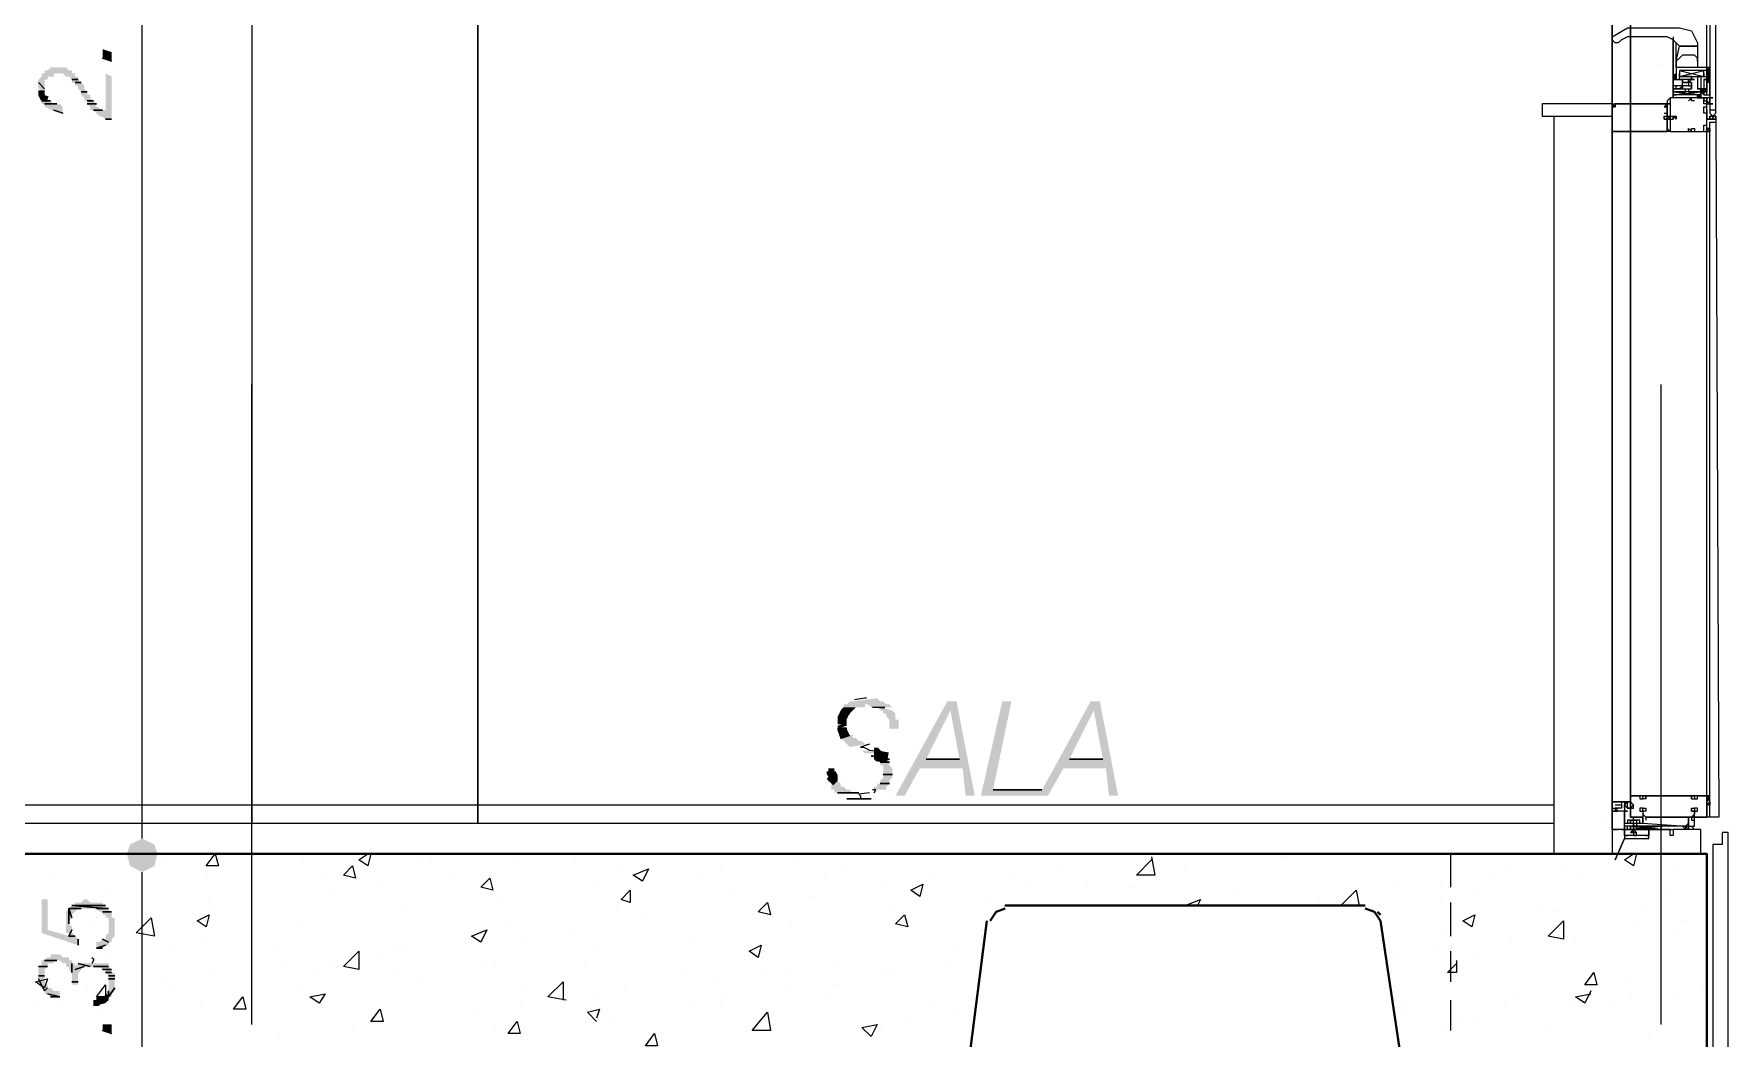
# Model space of a CAD drawing. Header units: millimetres. Extents: x 182 to 575, y -105 to 95.
# Drawn here: x 290.792 to 293.437, y 79.923 to 81.492 of the extents above; entities that cross this region are included whole.
import ezdxf

# ---------------------------------------------------------------- set-up
doc = ezdxf.new("R2010")
doc.units = ezdxf.units.MM
doc.header["$MEASUREMENT"] = 0
doc.layers.add('PDF_Geometry', color=7, linetype='Continuous')
doc.layers.add('PDF_Solid Fills', color=7, linetype='Continuous')

msp = doc.modelspace()

# ---------------------------------------------------------------- hatches: boundary and pattern name
at = {"layer": 'PDF_Solid Fills', "transparency": 33554559}
for points in [[(290.8993, 81.4539), (290.9135, 81.4491), (290.9135, 81.4634), (290.8993, 81.4681)], [(290.9008, 81.3618), (290.904, 81.3586), (290.9135, 81.3586), (290.9135, 81.4253), (290.904, 81.4301), (290.904, 81.3729), (290.8945, 81.3729), (290.8945, 81.3777), (290.8897, 81.3777), (290.8897, 81.3824), (290.885, 81.3872), (290.8802, 81.392), (290.8802, 81.3967), (290.8754, 81.3967), (290.8754, 81.4015), (290.8707, 81.4062), (290.8707, 81.411), (290.8659, 81.4158), (290.8612, 81.4205), (290.8612, 81.4253), (290.8564, 81.4253), (290.8564, 81.4301), (290.8516, 81.4301), (290.8516, 81.4348), (290.8469, 81.4348), (290.8421, 81.4396), (290.8183, 81.4396), (290.8135, 81.4348), (290.8088, 81.4348), (290.8088, 81.4301), (290.804, 81.4301), (290.804, 81.4253), (290.7993, 81.4205), (290.7993, 81.4062), (290.8088, 81.4015), (290.8088, 81.4205), (290.8135, 81.4205), (290.8135, 81.4253), (290.8231, 81.4253), (290.8231, 81.4301), (290.8373, 81.4301), (290.8421, 81.4253), (290.8469, 81.4253), (290.8516, 81.4205), (290.8516, 81.4158), (290.8564, 81.4158), (290.8564, 81.411), (290.8612, 81.411), (290.8612, 81.4062), (290.8659, 81.4015), (290.8659, 81.3967), (290.8707, 81.392), (290.8707, 81.3872), (290.8754, 81.3872), (290.8754, 81.3824), (290.8802, 81.3777), (290.8802, 81.3729), (290.885, 81.3729), (290.8897, 81.3681), (290.8945, 81.3634)], [(290.8183, 81.3745), (290.8183, 81.3729), (290.831, 81.3697), (290.8326, 81.3681), (290.8373, 81.3681), (290.8373, 81.3777), (290.8326, 81.3824), (290.8231, 81.3824), (290.8183, 81.3872), (290.804, 81.3872), (290.804, 81.3824), (290.8088, 81.3824), (290.8088, 81.3777)], [(292.0945, 80.4443), (292.0993, 80.4396), (292.1326, 80.4396), (292.1278, 80.4443), (292.1231, 80.4443), (292.1183, 80.4491), (292.1135, 80.4491), (292.1088, 80.4539), (292.0707, 80.4491), (292.0659, 80.4491), (292.0612, 80.4443), (292.0564, 80.4443), (292.0564, 80.4396), (292.0897, 80.4396), (292.0897, 80.4443)], [(292.0469, 80.411), (292.0469, 80.4062), (292.0612, 80.411), (292.0612, 80.4158)], [(292.1278, 80.4062), (292.1421, 80.4062), (292.1421, 80.4205), (292.1373, 80.4205), (292.1373, 80.4301), (292.1326, 80.4348), (292.1135, 80.4396), (292.1135, 80.4348), (292.1183, 80.4348), (292.1183, 80.4301), (292.1231, 80.4301), (292.1231, 80.4253), (292.1278, 80.4205)], [(292.0707, 80.3967), (292.0516, 80.3967), (292.0516, 80.392), (292.0564, 80.3872), (292.0612, 80.3824), (292.0659, 80.3777), (292.0945, 80.3824), (292.0897, 80.3824), (292.085, 80.3872), (292.0802, 80.3872), (292.0754, 80.392), (292.0707, 80.392)], [(292.085, 80.3729), (292.0897, 80.3681), (292.1183, 80.3681)], [(292.1135, 80.3574), (292.1135, 80.3491), (292.1183, 80.3491), (292.1183, 80.3301), (292.1135, 80.3253), (292.1135, 80.3205), (292.1088, 80.3205), (292.1088, 80.3158), (292.104, 80.3158), (292.104, 80.311), (292.1231, 80.311), (292.1231, 80.3158), (292.1278, 80.3205), (292.1278, 80.3253), (292.1326, 80.3301), (292.1326, 80.3443), (292.1278, 80.3491), (292.1278, 80.3586), (292.104, 80.3634), (292.1088, 80.3586)], [(292.0326, 80.3396), (292.0421, 80.3396), (292.0421, 80.3443), (292.0326, 80.3443)], [(292.0707, 80.3062), (292.0659, 80.311), (292.0612, 80.311), (292.0564, 80.3158), (292.0516, 80.3158), (292.0516, 80.3205), (292.0469, 80.3253), (292.0373, 80.3205), (292.0373, 80.311), (292.0421, 80.311), (292.0421, 80.3062)], [(290.9421, 80.192), (290.9612, 80.1824), (290.9802, 80.192), (290.985, 80.211), (290.9802, 80.2253), (290.9612, 80.2348), (290.9421, 80.2253), (290.9373, 80.211)], [(290.8897, 80.0634), (290.8993, 80.0634), (290.9024, 80.0666), (290.9088, 80.0681), (290.9088, 80.0729), (290.9135, 80.0729), (290.9135, 80.0777), (290.9183, 80.0824), (290.9183, 80.111), (290.9135, 80.111), (290.9135, 80.1205), (290.9088, 80.1205), (290.9088, 80.1253), (290.904, 80.1253), (290.904, 80.1301), (290.8993, 80.1301), (290.8993, 80.1348), (290.8802, 80.1348), (290.8754, 80.1396), (290.8707, 80.1396), (290.8659, 80.1348), (290.8564, 80.1348), (290.8564, 80.1301), (290.8516, 80.1301), (290.8469, 80.1253), (290.8421, 80.1205), (290.8421, 80.0872), (290.8469, 80.0872), (290.8469, 80.0824), (290.8135, 80.092), (290.8135, 80.1396), (290.804, 80.1396), (290.804, 80.0872), (290.8612, 80.0681), (290.8612, 80.0777), (290.8564, 80.0824), (290.8516, 80.0872), (290.8516, 80.0967), (290.8469, 80.1015), (290.8469, 80.1062), (290.8516, 80.111), (290.8516, 80.1158), (290.8564, 80.1205), (290.8612, 80.1253), (290.8897, 80.1253), (290.8945, 80.1205), (290.8993, 80.1205), (290.8993, 80.1158), (290.904, 80.1158), (290.904, 80.111), (290.9088, 80.111), (290.9088, 80.0872), (290.904, 80.0824), (290.904, 80.0777), (290.8993, 80.0777), (290.8945, 80.0729), (290.8897, 80.0729)], [(290.8326, 79.9872), (290.8326, 79.9967), (290.8231, 79.9967), (290.8183, 80.0015), (290.8135, 80.0015), (290.8135, 80.0062), (290.8088, 80.0062), (290.8088, 80.0301), (290.8135, 80.0348), (290.8135, 80.0396), (290.8231, 80.0396), (290.8231, 80.0443), (290.8326, 80.0443), (290.8373, 80.0396), (290.8421, 80.0396), (290.8421, 80.0348), (290.8469, 80.0348), (290.8469, 80.0301), (290.8516, 80.0253), (290.8516, 80.0062), (290.8612, 80.0062), (290.8612, 80.0237), (290.8659, 80.0301), (290.8707, 80.0348), (290.8945, 80.0348), (290.8993, 80.0301), (290.904, 80.0301), (290.904, 80.0253), (290.9088, 80.0205), (290.9088, 79.9967), (290.904, 79.992), (290.8993, 79.9872), (290.9135, 79.9872), (290.9135, 79.992), (290.9183, 79.9967), (290.9183, 80.0253), (290.9135, 80.0253), (290.9135, 80.0301), (290.9088, 80.0348), (290.9088, 80.0396), (290.8612, 80.0396), (290.8564, 80.0348), (290.8564, 80.0396), (290.8516, 80.0396), (290.8516, 80.0443), (290.8469, 80.0443), (290.8469, 80.0491), (290.8373, 80.0491), (290.8326, 80.0539), (290.8183, 80.0539), (290.8183, 80.0491), (290.8135, 80.0491), (290.8088, 80.0443), (290.804, 80.0443), (290.804, 80.0348), (290.7993, 80.0348), (290.7993, 80.0062), (290.804, 80.0015), (290.804, 80.0015), (290.8088, 79.9967), (290.8088, 79.992), (290.8147, 79.9908), (290.8183, 79.9872)], [(290.885, 79.9729), (290.8945, 79.9729), (290.8945, 79.9753), (290.904, 79.9777), (290.9088, 79.9824), (290.885, 79.9824)], [(290.8993, 79.9348), (290.9135, 79.9301), (290.9135, 79.9443), (290.8993, 79.9443)]]:
    msp.add_hatch(color=256, dxfattribs=at).paths.add_polyline_path(points)
h = msp.add_hatch(color=256, dxfattribs=at)
h.paths.add_polyline_path([(292.2231, 80.4348), (292.2373, 80.3586), (292.185, 80.3586)])
h.paths.add_polyline_path([(292.2612, 80.3015), (292.2326, 80.4491), (292.2183, 80.4491), (292.1373, 80.3015), (292.1516, 80.3015), (292.1754, 80.3443), (292.2421, 80.3443), (292.2469, 80.3015)], flags=0)
h = msp.add_hatch(color=256, dxfattribs=at)
h.paths.add_polyline_path([(292.4469, 80.4348), (292.4612, 80.3586), (292.4088, 80.3586)])
h.paths.add_polyline_path([(292.485, 80.3015), (292.4564, 80.4491), (292.4421, 80.4491), (292.3659, 80.3102), (292.3659, 80.311), (292.2897, 80.311), (292.3183, 80.4491), (292.304, 80.4491), (292.2707, 80.3015), (292.3754, 80.3015), (292.3993, 80.3443), (292.4659, 80.3443), (292.4707, 80.3015)], flags=0)
h = msp.add_hatch(color=256, dxfattribs=at)
h.paths.add_polyline_path([(290.8421, 80.1062), (290.8421, 80.1015), (290.8421, 80.1062)], flags=0)
h.paths.add_polyline_path([(290.8421, 80.1015), (290.8421, 80.1062), (290.8421, 80.1015)], flags=0)
h.paths.add_polyline_path([(290.8421, 80.1158), (290.8421, 80.092), (290.8421, 80.1158)], flags=0)
h.paths.add_polyline_path([(290.8421, 80.092), (290.8421, 80.1158), (290.8421, 80.092)], flags=0)
h.paths.add_polyline_path([(290.8469, 80.1253), (290.8469, 80.0872), (290.8469, 80.1253)], flags=0)

# ---------------------------------------------------------------- linework, layer by layer
at = {"layer": 'PDF_Geometry', "lineweight": 13}
for points in [[(291.1326, 83.111), (291.1326, 80.2586)], [(293.2564, 80.2824), (293.2564, 83.0348), (293.2564, 80.292)], [(293.285, 83.0348), (293.285, 80.292), (293.285, 83.0348)], [(290.9612, 80.2348), (290.9612, 80.2586), (290.9612, 82.7586), (290.9612, 82.7824)], [(293.4183, 81.3681), (293.4183, 82.5586), (293.4088, 82.5586), (293.4088, 81.3729)], [(293.404, 81.4348), (293.4088, 81.4396), (293.404, 81.4348), (293.404, 81.4396), (293.404, 81.4253), (293.4088, 81.4301), (293.404, 81.4253), (293.4088, 81.4348), (293.404, 81.4301), (293.4088, 81.4348), (293.404, 81.4301), (293.4088, 81.4396), (293.404, 81.4396), (293.404, 82.492), (293.4088, 82.492), (293.4088, 82.5158), (293.404, 82.5062), (293.4088, 82.511), (293.404, 82.5062)], [(290.4516, 82.3872), (290.4516, 80.2872), (293.1659, 80.2872)], [(293.3897, 81.4491), (293.3897, 81.4539), (293.385, 81.4586), (293.3659, 81.4586), (293.3612, 81.4539), (293.3564, 81.4491), (293.3612, 81.4729), (293.3564, 81.4777), (293.3516, 81.4824), (293.3421, 81.4872), (293.2802, 81.4872), (293.2707, 81.4824), (293.2659, 81.4777), (293.2612, 81.4777), (293.2564, 81.4824), (293.2564, 81.4872), (293.2802, 81.5015), (293.3612, 81.5015), (293.3802, 81.4967), (293.3897, 81.4777), (293.3897, 81.4729), (293.3897, 81.4491), (293.3897, 81.4396), (293.3564, 81.4396)], [(293.2564, 81.4824), (293.2564, 81.4824)], [(293.3516, 81.4872), (293.3516, 81.4301), (293.3516, 81.4824)], [(293.3564, 81.4491), (293.3564, 81.4396), (293.3564, 81.4777)], [(290.9135, 81.4491), (290.8993, 81.4539), (290.9135, 81.4491)], [(293.3897, 81.4729), (293.3612, 81.4729), (293.3897, 81.4729)], [(293.3659, 81.4729), (293.3659, 81.4729)], [(293.3659, 81.4729), (293.385, 81.4729)], [(293.3707, 81.4729), (293.3707, 81.4729)], [(293.3707, 81.4729), (293.3707, 81.4729)], [(293.3802, 81.4729), (293.3707, 81.4729)], [(293.3754, 81.4729), (293.3754, 81.4729)], [(293.3802, 81.4729), (293.3802, 81.4729)], [(293.385, 81.4729), (293.385, 81.4729)], [(290.8516, 81.4205), (290.8612, 81.4205), (290.8516, 81.4205)], [(291.1326, 81.4443), (291.1326, 81.4443)], [(293.3326, 81.4443), (293.3326, 81.4443)], [(293.3564, 81.4301), (293.3564, 81.4253), (293.3516, 81.4301), (293.3516, 81.4253), (293.3516, 81.4205), (293.3516, 81.4253), (293.3516, 81.4205), (293.3564, 81.4205), (293.3564, 81.4253), (293.3516, 81.4253), (293.3564, 81.4253), (293.3516, 81.4205), (293.3516, 81.4253), (293.3564, 81.4205), (293.3564, 81.4253), (293.3564, 81.4301), (293.3564, 81.4253), (293.3564, 81.4205)], [(293.3516, 81.4205), (293.3516, 81.4062), (293.3516, 81.4205), (293.3516, 81.4253)], [(293.3516, 81.4253), (293.3564, 81.4253), (293.3516, 81.4253)], [(293.3802, 81.4253), (293.3802, 81.4205), (293.3754, 81.4158), (293.3754, 81.411), (293.3516, 81.411)], [(293.3564, 81.4253), (293.3564, 81.4253)], [(293.3564, 81.4253), (293.3564, 81.4253)], [(293.3564, 81.4205), (293.3564, 81.4205)], [(293.3564, 81.4205), (293.3564, 81.4205)], [(293.3564, 81.4205), (293.3564, 81.4205)], [(293.3564, 81.4205), (293.3564, 81.4205)], [(293.3564, 81.4205), (293.3564, 81.4205)], [(293.3612, 81.4348), (293.3612, 81.4253), (293.3993, 81.4253), (293.3993, 81.4348), (293.3612, 81.4348), (293.3993, 81.4253)], [(293.3612, 81.4253), (293.3993, 81.4348)], [(293.3754, 81.411), (293.3659, 81.411), (293.3659, 81.4158), (293.3659, 81.4205), (293.3612, 81.4205), (293.3612, 81.4253), (293.3659, 81.4253), (293.3754, 81.4253)], [(293.3659, 81.4253), (293.3659, 81.4253)], [(293.3659, 81.4253), (293.3659, 81.4253)], [(293.3659, 81.4253), (293.3659, 81.4253)], [(293.3659, 81.4253), (293.3754, 81.4253), (293.3659, 81.4253)], [(293.3659, 81.4205), (293.3659, 81.4205)], [(293.3659, 81.4205), (293.3659, 81.4205)], [(293.3659, 81.4205), (293.3659, 81.4205)], [(293.3754, 81.4205), (293.3659, 81.4205), (293.3659, 81.4158), (293.3707, 81.4158), (293.3754, 81.4158), (293.3754, 81.4205), (293.3802, 81.4205), (293.3659, 81.4205)], [(293.3754, 81.4253), (293.3754, 81.4253)], [(293.3754, 81.4253), (293.3754, 81.4253)], [(293.3754, 81.4253), (293.3754, 81.4253)], [(293.3754, 81.4253), (293.3802, 81.4253), (293.3754, 81.4253)], [(293.3754, 81.4205), (293.3754, 81.4205)], [(293.3802, 81.4253), (293.3802, 81.4253)], [(293.3802, 81.4205), (293.3802, 81.4205)], [(293.3802, 81.4205), (293.3802, 81.4205)], [(293.3897, 81.4253), (293.3897, 81.4062)], [(293.3945, 81.4253), (293.3945, 81.4062)], [(293.404, 81.3967), (293.4088, 81.3967), (293.4088, 81.4396)], [(293.4088, 81.4301), (293.404, 81.4205), (293.4088, 81.4253), (293.404, 81.4205)], [(293.4088, 81.4253), (293.404, 81.4158), (293.4088, 81.4205), (293.4088, 81.4158), (293.4088, 81.4205), (293.4088, 81.4158), (293.404, 81.4158)], [(290.8659, 81.4158), (290.8564, 81.4158), (290.8659, 81.4158)], [(290.8754, 81.4015), (290.8659, 81.4015), (290.8754, 81.4015)], [(290.8659, 81.4015), (290.8754, 81.4015), (290.8659, 81.4015)], [(293.3612, 81.4062), (293.3659, 81.4062), (293.3612, 81.4062), (293.3659, 81.4062), (293.3659, 81.411), (293.3659, 81.4062), (293.3659, 81.411), (293.3612, 81.4062), (293.3564, 81.4062), (293.3516, 81.4062), (293.3516, 81.411), (293.3516, 81.4062), (293.3802, 81.4062)], [(293.3564, 81.4062), (293.3516, 81.4062), (293.3564, 81.4062), (293.3564, 81.411)], [(293.3516, 81.4015), (293.3516, 81.3967), (293.3945, 81.4015), (293.3993, 81.4015), (293.3945, 81.4015), (293.3993, 81.4015), (293.3993, 81.3967), (293.3993, 81.4015), (293.3993, 81.3967), (293.3993, 81.4015), (293.3993, 81.3967), (293.3945, 81.4015), (293.3993, 81.4062), (293.3993, 81.4015), (293.3993, 81.4062), (293.3993, 81.4015), (293.3993, 81.3967)], [(293.3516, 81.4062), (293.3516, 81.4062)], [(293.3945, 81.392), (293.3945, 81.3967), (293.3945, 81.392), (293.3897, 81.392), (293.3945, 81.3967), (293.3945, 81.4015), (293.3516, 81.4015), (293.3945, 81.3967), (293.3516, 81.3967)], [(293.3564, 81.411), (293.3564, 81.411)], [(293.3754, 81.4158), (293.3659, 81.4158)], [(293.3659, 81.411), (293.3659, 81.411)], [(293.3802, 81.4158), (293.3802, 81.411), (293.3802, 81.4158), (293.3802, 81.4062), (293.3802, 81.4158), (293.3754, 81.4158), (293.3754, 81.411), (293.3802, 81.411)], [(293.3897, 81.3967), (293.3897, 81.392), (293.3897, 81.3967), (293.3897, 81.392)], [(293.3945, 81.4062), (293.3945, 81.4062)], [(293.3945, 81.3967), (293.3945, 81.392), (293.3945, 81.3967)], [(293.3993, 81.4062), (293.3993, 81.4062)], [(293.404, 81.4015), (293.3993, 81.4015), (293.404, 81.4015), (293.3993, 81.4015), (293.404, 81.4015), (293.404, 81.4062), (293.3993, 81.4062), (293.404, 81.4015), (293.3993, 81.4015), (293.404, 81.4015), (293.3993, 81.4015), (293.404, 81.4015), (293.3993, 81.4015)], [(293.3993, 81.4015), (293.3993, 81.4015)], [(293.3993, 81.4015), (293.3993, 81.4015)], [(293.3993, 81.4015), (293.3993, 81.4015)], [(293.3993, 81.4015), (293.3993, 81.4015)], [(293.3993, 81.4015), (293.404, 81.4015), (293.3993, 81.4015)], [(290.8183, 81.3872), (290.804, 81.3872), (290.8183, 81.3872)], [(290.8135, 81.3872), (290.804, 81.3872), (290.8135, 81.3872)], [(290.8088, 81.3824), (290.8278, 81.3824), (290.8088, 81.3824)], [(290.885, 81.3872), (290.8754, 81.3872), (290.885, 81.3872)], [(290.8897, 81.3824), (290.8754, 81.3824), (290.8897, 81.3824)], [(290.8754, 81.3824), (290.8897, 81.3824), (290.8754, 81.3824)], [(290.885, 81.3729), (290.8993, 81.3729), (290.885, 81.3729)], [(293.3469, 81.3824), (293.3421, 81.3824), (293.3373, 81.3777), (293.3421, 81.3777), (293.3373, 81.3777), (293.3421, 81.3824), (293.2612, 81.3824), (293.2612, 81.3777), (293.2564, 81.3777), (293.2612, 81.3777), (293.2564, 81.3824), (293.2612, 81.3777), (293.2564, 81.3777), (293.2564, 81.3396), (293.3421, 81.3396), (293.3421, 81.3777), (293.3421, 81.3824)], [(293.2564, 81.3824), (293.2564, 81.3824)], [(293.2564, 81.3777), (293.2564, 81.3777)], [(293.3373, 81.3681), (293.3421, 81.3681), (293.3421, 81.3586), (293.3469, 81.3586), (293.3516, 81.3586), (293.3516, 81.3634), (293.3516, 81.3586), (293.3516, 81.3634), (293.3516, 81.3586), (293.3516, 81.3634), (293.3564, 81.3586), (293.3564, 81.3634), (293.3564, 81.3586), (293.3564, 81.3634)], [(293.3754, 81.392), (293.3469, 81.392), (293.3469, 81.3872), (293.3469, 81.3443), (293.3469, 81.3396), (293.3754, 81.3396), (293.3754, 81.3443), (293.3802, 81.3396), (293.3802, 81.3443), (293.385, 81.3443), (293.385, 81.3396), (293.3993, 81.3396), (293.3993, 81.3491), (293.404, 81.3491), (293.404, 81.3681), (293.3993, 81.3681), (293.3993, 81.3777), (293.404, 81.3777), (293.404, 81.3824), (293.3993, 81.3824), (293.3993, 81.392), (293.385, 81.392)], [(293.385, 81.3872), (293.3802, 81.3872), (293.3802, 81.392), (293.3754, 81.3872)], [(293.3897, 81.392), (293.3945, 81.392), (293.3897, 81.392)], [(293.3897, 81.392), (293.3897, 81.392)], [(293.3945, 81.392), (293.3945, 81.392)], [(293.4088, 81.3872), (293.4088, 81.392), (293.404, 81.392), (293.404, 81.3872), (293.4088, 81.3824)], [(293.4088, 81.392), (293.404, 81.392), (293.404, 81.3872)], [(293.404, 81.3872), (293.404, 81.3872)], [(293.404, 81.3872), (293.404, 81.3872)], [(293.4088, 81.392), (293.4088, 81.3872), (293.4088, 81.392)], [(293.4088, 81.392), (293.4088, 81.392)], [(293.4135, 81.392), (293.4088, 81.392), (293.4135, 81.392)], [(293.4088, 81.3872), (293.4088, 81.3824), (293.4088, 81.3872)], [(293.4135, 81.3824), (293.4088, 81.3824), (293.4135, 81.3824)], [(293.4183, 81.3777), (293.4183, 81.3777)], [(293.3373, 81.3634), (293.3373, 81.3586), (293.3373, 81.3634), (293.3421, 81.3634), (293.3469, 81.3634), (293.3516, 81.3634), (293.3564, 81.3634), (293.3564, 81.3586)], [(293.3373, 81.3586), (293.3421, 81.3586), (293.3373, 81.3586)], [(293.3421, 81.3634), (293.3421, 81.3634)], [(293.3421, 81.3634), (293.3469, 81.3586), (293.3469, 81.3634), (293.3469, 81.3586), (293.3469, 81.3634), (293.3469, 81.3586)], [(293.3421, 81.3634), (293.3421, 81.3634)], [(293.3421, 81.3586), (293.3421, 81.3586)], [(293.3516, 81.3634), (293.3516, 81.3634)], [(293.3516, 81.3586), (293.3516, 81.3586)], [(293.3564, 81.3634), (293.3564, 81.3634)], [(293.3564, 81.3634), (293.3564, 81.3634)], [(293.3564, 81.3634), (293.3564, 81.3634)], [(293.3564, 81.3634), (293.3564, 81.3634)], [(293.3564, 81.3634), (293.3564, 81.3634)], [(293.3564, 81.3586), (293.3564, 81.3634), (293.3564, 81.3586)], [(293.3564, 81.3634), (293.3564, 81.3634)], [(293.3564, 81.3586), (293.3564, 81.3586)], [(293.3564, 81.3586), (293.3564, 81.3586)], [(293.3564, 81.3586), (293.3564, 81.3586)], [(293.3564, 81.3586), (293.3564, 81.3586)], [(293.404, 80.2872), (293.4088, 80.292), (293.4088, 80.2872), (293.4088, 80.2967), (293.404, 80.292), (293.4088, 80.2967), (293.404, 80.292), (293.4088, 80.2967), (293.404, 80.292), (293.404, 81.3491)], [(293.404, 81.3443), (293.404, 81.3443)], [(293.4183, 81.3586), (293.4088, 81.3586), (293.4183, 81.3586), (293.4088, 81.3586), (293.4183, 81.3586), (293.4183, 81.3539)], [(293.4088, 81.3586), (293.4088, 81.3586)], [(293.4088, 81.3443), (293.4088, 81.3396), (293.4088, 81.3443)], [(291.1326, 79.9443), (291.1326, 80.9443)], [(293.3326, 79.9443), (293.3326, 80.9443)], [(293.2945, 80.2539), (293.285, 80.2539), (293.2802, 80.2539), (293.2754, 80.2539), (293.2754, 80.2777), (293.2564, 80.2777), (293.2659, 80.2777), (293.2612, 80.2824), (293.2612, 80.2777), (293.2564, 80.2777), (293.2564, 80.2491), (293.2659, 80.2491), (293.2564, 80.2491), (293.2564, 80.292), (293.285, 80.292), (293.2564, 80.292), (293.2564, 80.2824), (293.2612, 80.2824), (293.2659, 80.2824)], [(293.2707, 80.292), (293.2707, 80.2824), (293.2612, 80.2824)], [(293.2612, 80.2872), (293.2659, 80.2872), (293.2707, 80.2872)], [(293.2754, 80.292), (293.2754, 80.2872), (293.2754, 80.2824), (293.2754, 80.2777), (293.2802, 80.2777), (293.2754, 80.2777), (293.2754, 80.2586), (293.2897, 80.2586), (293.2993, 80.2586), (293.304, 80.2586), (293.304, 80.2682), (293.304, 80.2586), (293.3707, 80.2539), (293.3754, 80.2586), (293.3754, 80.2682), (293.3754, 80.2539), (293.304, 80.2539), (293.2993, 80.2539)], [(293.3088, 80.2824), (293.3088, 80.2777), (293.304, 80.2777), (293.304, 80.2824), (293.2993, 80.2824), (293.2993, 80.2777), (293.304, 80.2777), (293.304, 80.2729), (293.304, 80.2682), (293.285, 80.2682), (293.285, 80.3015), (293.2993, 80.3015), (293.2993, 80.2967), (293.304, 80.2967), (293.304, 80.3015), (293.3088, 80.3015), (293.3088, 80.2967), (293.304, 80.2967)], [(293.3754, 80.2586), (293.3754, 80.2634), (293.3754, 80.2682), (293.404, 80.2682), (293.404, 80.3015), (293.285, 80.3015), (293.285, 80.2682), (293.304, 80.2682), (293.304, 80.2634), (293.304, 80.2586)], [(293.285, 80.3015), (293.285, 80.3015)], [(293.285, 80.3015), (293.285, 80.3015)], [(293.2993, 80.3015), (293.2993, 80.3015)], [(293.2993, 80.2967), (293.2993, 80.2967)], [(293.304, 80.3015), (293.304, 80.3015)], [(293.304, 80.2967), (293.304, 80.2967)], [(293.304, 80.2967), (293.304, 80.2967)], [(293.3088, 80.3015), (293.3088, 80.3015)], [(293.3088, 80.2967), (293.3088, 80.3015), (293.3802, 80.3015), (293.3802, 80.2967), (293.385, 80.2967)], [(293.3088, 80.3015), (293.3088, 80.3015)], [(293.3088, 80.3015), (293.3088, 80.3015)], [(293.3088, 80.3015), (293.3088, 80.3015)], [(293.3088, 80.2967), (293.3088, 80.2967)], [(293.3088, 80.2967), (293.3088, 80.2967)], [(293.3802, 80.2967), (293.3802, 80.3015), (293.385, 80.3015), (293.385, 80.2967), (293.3897, 80.2967), (293.3897, 80.3015), (293.404, 80.3015), (293.404, 80.2682), (293.385, 80.2682), (293.385, 80.2729), (293.385, 80.2777), (293.3897, 80.2777), (293.3897, 80.2824), (293.385, 80.2824), (293.385, 80.2777), (293.3802, 80.2777), (293.3802, 80.2824), (293.385, 80.2824)], [(293.3802, 80.3015), (293.3802, 80.3015)], [(293.3802, 80.3015), (293.3802, 80.3015)], [(293.3802, 80.2967), (293.3802, 80.2967)], [(293.3802, 80.2967), (293.3802, 80.2967)], [(293.385, 80.3015), (293.385, 80.3015)], [(293.385, 80.2967), (293.385, 80.2967)], [(293.385, 80.2967), (293.385, 80.2967)], [(293.3897, 80.3015), (293.3897, 80.3015)], [(293.3897, 80.2967), (293.3897, 80.2967)], [(293.404, 80.3015), (293.4088, 80.3015), (293.404, 80.3015), (293.404, 80.2872), (293.4088, 80.2872), (293.4088, 80.292), (293.4088, 80.2872), (293.4088, 80.3015)], [(293.404, 80.3015), (293.404, 80.3015)], [(293.404, 80.3015), (293.404, 80.3015)], [(293.404, 80.292), (293.4088, 80.3015), (293.404, 80.2967)], [(293.404, 80.3015), (293.4088, 80.3015), (293.404, 80.3015)], [(293.404, 80.2967), (293.4088, 80.3015), (293.404, 80.2967)], [(290.4516, 80.2586), (293.1659, 80.2586)], [(293.2469, 80.2586), (293.2469, 80.2586)], [(293.2659, 80.2824), (293.2659, 80.2824)], [(293.2993, 80.2586), (293.2993, 80.2634), (293.2945, 80.2634), (293.2897, 80.2634), (293.285, 80.2634), (293.2802, 80.2634), (293.2802, 80.2586)], [(293.2897, 80.2586), (293.2897, 80.2539), (293.285, 80.2539), (293.2897, 80.2539), (293.2897, 80.2491), (293.285, 80.2443), (293.2897, 80.2443), (293.2897, 80.2682)], [(293.285, 80.2682), (293.285, 80.2682)], [(293.285, 80.2682), (293.285, 80.2682)], [(293.285, 80.2586), (293.285, 80.2634), (293.285, 80.2586), (293.2993, 80.2586), (293.2993, 80.2634), (293.2945, 80.2634), (293.285, 80.2634), (293.2945, 80.2634), (293.2945, 80.2586), (293.2945, 80.2539), (293.2945, 80.2491), (293.285, 80.2491), (293.2945, 80.2491), (293.2897, 80.2491), (293.285, 80.2491), (293.2897, 80.2491)], [(293.285, 80.2634), (293.285, 80.2634)], [(293.285, 80.2586), (293.285, 80.2586)], [(293.285, 80.2586), (293.285, 80.2586)], [(293.2897, 80.2586), (293.2897, 80.2586)], [(293.2945, 80.2586), (293.2945, 80.2586)], [(293.2945, 80.2586), (293.2945, 80.2586)], [(293.2993, 80.2824), (293.2993, 80.2824)], [(293.304, 80.2824), (293.3088, 80.2824), (293.3088, 80.2777), (293.304, 80.2777), (293.304, 80.2729), (293.3088, 80.2682), (293.3088, 80.2634)], [(293.304, 80.2824), (293.304, 80.2824)], [(293.304, 80.2824), (293.304, 80.2824)], [(293.304, 80.2777), (293.304, 80.2777)], [(293.304, 80.2777), (293.304, 80.2777)], [(293.304, 80.2777), (293.304, 80.2777)], [(293.304, 80.2682), (293.304, 80.2682)], [(293.304, 80.2682), (293.304, 80.2682)], [(293.304, 80.2634), (293.304, 80.2634)], [(293.304, 80.2586), (293.304, 80.2586)], [(293.3802, 80.2824), (293.3802, 80.2777), (293.385, 80.2777), (293.385, 80.2729), (293.3802, 80.2682), (293.3088, 80.2682), (293.3754, 80.2682), (293.3754, 80.2634)], [(293.3088, 80.2824), (293.3088, 80.2824)], [(293.3088, 80.2824), (293.3088, 80.2824)], [(293.3088, 80.2777), (293.3088, 80.2777)], [(293.3088, 80.2682), (293.3088, 80.2682)], [(293.3088, 80.2634), (293.3088, 80.2634)], [(293.3088, 80.2586), (293.3088, 80.2586)], [(293.3088, 80.2586), (293.3088, 80.2586)], [(293.3802, 80.2682), (293.3802, 80.2634), (293.385, 80.2634), (293.385, 80.2682), (293.3754, 80.2682), (293.3754, 80.2539), (293.385, 80.2539), (293.385, 80.2634), (293.385, 80.2682)], [(293.3754, 80.2682), (293.3754, 80.2682)], [(293.3754, 80.2682), (293.3754, 80.2682)], [(293.3754, 80.2634), (293.3754, 80.2634)], [(293.3754, 80.2634), (293.3754, 80.2634)], [(293.3754, 80.2634), (293.3754, 80.2634)], [(293.3754, 80.2586), (293.3754, 80.2586)], [(293.3754, 80.2586), (293.3754, 80.2586)], [(293.3802, 80.2824), (293.3802, 80.2824)], [(293.3802, 80.2824), (293.3802, 80.2824)], [(293.3802, 80.2777), (293.3802, 80.2777)], [(293.3802, 80.2682), (293.3802, 80.2682)], [(293.385, 80.2824), (293.385, 80.2824)], [(293.385, 80.2824), (293.385, 80.2824)], [(293.385, 80.2777), (293.385, 80.2777)], [(293.385, 80.2777), (293.385, 80.2777)], [(293.385, 80.2777), (293.385, 80.2777)], [(293.385, 80.2682), (293.385, 80.2682)], [(293.3897, 80.2824), (293.3897, 80.2824)], [(293.3945, 80.2682), (293.3945, 80.2682)], [(293.3945, 80.2682), (293.3945, 80.2682)], [(293.4183, 80.2682), (293.404, 80.2682)], [(293.404, 80.2682), (293.404, 80.2682)], [(293.404, 80.2682), (293.404, 80.2682)], [(293.404, 80.2682), (293.404, 80.2682)], [(293.3135, 80.2491), (293.2754, 80.2491), (293.2707, 80.2491), (293.3516, 80.2491), (293.3516, 80.2396), (293.3469, 80.2396), (293.3469, 80.2491), (293.3135, 80.2491), (293.2564, 80.2491), (293.2564, 80.211)], [(293.3993, 80.211), (293.2564, 80.211), (293.3945, 80.211), (293.3945, 80.2491), (293.3516, 80.2491)], [(293.2612, 80.2015), (293.2754, 80.2348), (293.2612, 80.2015)], [(293.2707, 80.2491), (293.2707, 80.2491)], [(293.2802, 80.2491), (293.2802, 80.2539)], [(293.3326, 80.2491), (293.285, 80.2539), (293.3326, 80.2539), (293.285, 80.2539), (293.3326, 80.2491), (293.285, 80.2491), (293.285, 80.2539), (293.285, 80.2491), (293.3326, 80.2539), (293.3326, 80.2491), (293.3326, 80.2539), (293.285, 80.2491)], [(293.2945, 80.2443), (293.2897, 80.2443), (293.2945, 80.2443), (293.285, 80.2443), (293.2945, 80.2443), (293.2897, 80.2491), (293.2945, 80.2491)], [(293.2897, 80.2443), (293.2897, 80.2443)], [(293.2897, 80.2443), (293.2897, 80.2443)], [(293.2897, 80.2443), (293.2897, 80.2443)], [(293.2945, 80.2443), (293.2945, 80.2443)], [(293.3659, 80.2539), (293.3707, 80.2491), (293.3659, 80.2539)], [(293.3659, 80.2539), (293.3707, 80.2491), (293.3659, 80.2539)], [(293.3754, 80.2539), (293.3754, 80.2539)], [(293.3754, 80.2539), (293.3754, 80.2539)], [(293.3754, 80.2539), (293.3754, 80.2539)], [(293.3754, 80.2539), (293.3754, 80.2539)], [(293.3802, 80.2539), (293.385, 80.2491)], [(293.0421, 80.211), (293.004, 80.211), (293.004, 80.1586)], [(293.1183, 80.211), (293.0659, 80.211)], [(293.1945, 80.211), (293.1421, 80.211)], [(293.2659, 80.211), (293.2183, 80.211)], [(293.3421, 80.211), (293.2945, 80.211)], [(293.404, 80.1586), (293.404, 80.211), (293.3659, 80.211)], [(290.9612, 79.8824), (290.9612, 79.911), (290.9612, 80.1586), (290.9612, 80.1824)], [(290.8516, 80.111), (290.8469, 80.1253), (290.8516, 80.111)], [(290.8516, 80.1301), (290.904, 80.1301), (290.8516, 80.1301)], [(290.8516, 80.1301), (290.904, 80.1253), (290.8516, 80.1301)], [(290.8897, 80.1253), (290.9088, 80.1253), (290.8897, 80.1253)], [(293.004, 80.1348), (293.004, 80.0824)], [(293.404, 80.0824), (293.404, 80.1348)], [(290.8993, 80.1205), (290.9135, 80.1205), (290.8993, 80.1205)], [(290.8564, 80.0824), (290.8469, 80.0824), (290.8564, 80.0824)], [(290.8826, 80.0491), (290.885, 80.0467), (290.885, 80.0443), (290.885, 80.0443), (290.885, 80.0443), (290.8826, 80.0396)], [(293.004, 80.0586), (293.004, 80.011)], [(293.404, 80.011), (293.404, 80.0586)], [(290.8135, 80.0348), (290.7993, 80.0348), (290.8135, 80.0348)], [(290.8088, 80.0205), (290.7993, 80.0205), (290.8088, 80.0205)], [(290.8278, 80.0443), (290.8088, 80.0443), (290.8278, 80.0443)], [(290.8516, 80.0253), (290.8516, 80.0396), (290.8516, 80.0253)], [(290.8802, 80.0348), (290.8612, 80.0396), (290.8802, 80.0348)], [(290.9135, 80.0301), (290.8993, 80.0301), (290.9135, 80.0301)], [(290.904, 80.0253), (290.9135, 80.0253), (290.904, 80.0253)], [(290.9088, 80.0205), (290.9183, 80.0205), (290.9088, 80.0205)], [(290.7993, 80.0158), (290.8088, 79.9967), (290.7993, 80.0158)], [(290.8612, 80.011), (290.8516, 80.011), (290.8612, 80.011)], [(290.9183, 80.0158), (290.9088, 80.0158), (290.9183, 80.0158)], [(290.904, 79.992), (290.9088, 79.9872), (290.904, 79.992)], [(293.004, 79.9824), (293.004, 79.9348)], [(293.404, 79.9348), (293.404, 79.9824)], [(290.9135, 79.9301), (290.8993, 79.9348), (290.9135, 79.9301)]]:
    msp.add_lwpolyline(points, dxfattribs=at)
at = {"layer": 'PDF_Geometry', "lineweight": 20}
for points in [[(291.485, 80.2586), (291.485, 83.111)], [(293.1469, 81.3634), (293.2564, 81.3634), (293.2564, 81.3824), (293.1469, 81.3824), (293.1469, 81.3777), (293.1469, 81.3681)], [(292.0802, 80.3062), (292.0469, 80.3062), (292.0802, 80.3062)], [(293.4278, 80.2443), (293.4278, 80.2253), (293.4135, 80.2253), (293.4135, 79.8348), (293.4278, 79.8348), (293.4278, 79.8253), (293.4373, 79.8253), (293.4373, 80.2443)]]:
    msp.add_lwpolyline(points, close=True, dxfattribs=at)
at = {"layer": 'PDF_Geometry', "lineweight": 13}
for points in [[(293.3516, 81.4253), (293.3564, 81.4253), (293.3516, 81.4253), (293.3564, 81.4301)], [(293.3754, 81.4015), (293.3945, 81.4015), (293.3945, 81.4062), (293.3897, 81.4062), (293.3945, 81.4062), (293.3945, 81.392), (293.404, 81.392), (293.3945, 81.392), (293.3945, 81.3967), (293.3897, 81.3967), (293.3897, 81.392), (293.3897, 81.3967), (293.3945, 81.3967), (293.3945, 81.4015), (293.3516, 81.4015), (293.3516, 81.3967), (293.3564, 81.3967), (293.3516, 81.3967), (293.3516, 81.392), (293.3516, 81.4301), (293.3516, 81.4253), (293.3516, 81.4205), (293.3516, 81.4062), (293.3564, 81.4062), (293.3516, 81.4062), (293.3516, 81.4015), (293.3707, 81.4015), (293.3707, 81.4062), (293.3754, 81.4062)], [(293.3516, 81.4253), (293.3564, 81.4253), (293.3516, 81.4253), (293.3564, 81.4253)], [(293.404, 81.3967), (293.404, 81.4396), (293.3564, 81.4396), (293.3564, 81.4205), (293.3659, 81.4205), (293.3612, 81.4205), (293.3612, 81.4253), (293.3802, 81.4253), (293.3802, 81.4205), (293.385, 81.4205), (293.3802, 81.4205), (293.3802, 81.4253), (293.404, 81.4253), (293.404, 81.4205), (293.3993, 81.4205), (293.404, 81.4205), (293.404, 81.4062), (293.3993, 81.4062), (293.404, 81.4062), (293.404, 81.4015), (293.3993, 81.4015), (293.3993, 81.3967)], [(293.3564, 81.4301), (293.3564, 81.4253), (293.3564, 81.4205), (293.3564, 81.4253)], [(293.3993, 81.4348), (293.3612, 81.4348), (293.3612, 81.4253), (293.3612, 81.4301), (293.3612, 81.4253), (293.3993, 81.4253), (293.3993, 81.4301), (293.3993, 81.4253), (293.404, 81.4253), (293.404, 81.4348)], [(293.3993, 81.4205), (293.3993, 81.4062), (293.404, 81.4062), (293.404, 81.4205)], [(290.7993, 81.4158), (290.8088, 81.4062), (290.7993, 81.4158)], [(293.3945, 81.392), (293.3897, 81.392), (293.3897, 81.3967), (293.3897, 81.392), (293.3945, 81.3967)], [(293.3897, 81.3967), (293.3897, 81.392), (293.3897, 81.3967), (293.3945, 81.392), (293.3897, 81.392)], [(293.3993, 81.4062), (293.3993, 81.4015), (293.3945, 81.4015), (293.3993, 81.4015), (293.3945, 81.4015), (293.3993, 81.4015), (293.3945, 81.4062), (293.3993, 81.4015), (293.3993, 81.4062), (293.3945, 81.4062)], [(293.3993, 81.4062), (293.3945, 81.4062), (293.3993, 81.4062), (293.3945, 81.4015)], [(293.3993, 81.3967), (293.3993, 81.4015), (293.3945, 81.4015), (293.3993, 81.4015), (293.3993, 81.3967), (293.3945, 81.4015)], [(293.404, 81.4015), (293.3993, 81.4062), (293.404, 81.4062), (293.404, 81.4015), (293.3993, 81.4015)], [(290.8231, 81.3729), (290.8373, 81.3681), (290.8231, 81.3729)], [(293.2564, 81.3824), (293.3469, 81.3824), (293.3469, 81.3396), (293.2564, 81.3396)], [(293.3469, 81.3396), (293.404, 81.3396), (293.404, 81.3443), (293.404, 81.3681), (293.404, 81.3729), (293.404, 81.3872), (293.404, 81.392), (293.3469, 81.392), (293.3421, 81.3872), (293.3421, 81.3443)], [(293.3993, 81.392), (293.3993, 81.3872), (293.404, 81.3872), (293.404, 81.392)], [(293.4088, 81.3824), (293.404, 81.3872), (293.404, 81.3824)], [(293.4135, 81.3634), (293.4183, 81.3634), (293.4183, 81.3586), (293.404, 81.3586), (293.404, 81.3729), (293.404, 81.3586), (293.4088, 81.3586), (293.4088, 81.3634), (293.4135, 81.3634), (293.4135, 81.3586), (293.4183, 81.3586), (293.4183, 81.3634)], [(293.4183, 81.3586), (293.4183, 81.3634), (293.4135, 81.3634), (293.4183, 81.3634), (293.4183, 81.3586), (293.4135, 81.3586), (293.4135, 81.3634), (293.4088, 81.3634), (293.4088, 81.3586), (293.404, 81.3586), (293.404, 81.3729), (293.404, 81.3586)], [(293.4088, 81.3872), (293.4088, 81.3824)], [(293.4183, 81.3634), (293.4135, 81.3634), (293.4183, 81.3681), (293.4183, 81.3729), (293.4135, 81.3729), (293.4088, 81.3729), (293.4088, 81.3681), (293.4135, 81.3634), (293.4135, 81.3586), (293.4183, 81.3586)], [(293.4088, 81.3681), (293.4135, 81.3634), (293.4183, 81.3681), (293.4183, 81.3729), (293.4135, 81.3729), (293.4088, 81.3729)], [(290.904, 81.3586), (290.9135, 81.3586), (290.904, 81.3586)], [(293.4088, 81.3396), (293.4088, 81.3443), (293.404, 81.3443), (293.404, 81.3396)], [(293.404, 81.3396), (293.4088, 81.3443), (293.404, 81.3396), (293.4088, 81.3443)], [(293.4183, 81.3539), (293.4231, 80.2682), (293.4088, 80.2682), (293.4088, 81.3539)], [(293.2802, 80.2824), (293.2802, 80.2872), (293.2802, 80.292), (293.285, 80.292), (293.2897, 80.2872), (293.285, 80.2824), (293.2802, 80.2824), (293.285, 80.2824), (293.2897, 80.2824), (293.2897, 80.2872), (293.285, 80.292), (293.2802, 80.292), (293.2754, 80.2872), (293.2754, 80.2824), (293.2754, 80.2872)], [(293.2754, 80.2491), (293.2754, 80.2539)], [(293.2754, 80.2396), (293.2802, 80.2396), (293.2754, 80.2396), (293.2754, 80.2491)], [(293.2754, 80.2396), (293.2754, 80.2348), (293.3135, 80.2348), (293.3135, 80.2396), (293.3088, 80.2396), (293.2802, 80.2396)], [(293.2897, 80.2539), (293.2945, 80.2539), (293.285, 80.2539), (293.2945, 80.2539)], [(293.2897, 80.2396), (293.2945, 80.2396), (293.2945, 80.2443), (293.2897, 80.2443)], [(293.3135, 80.2396), (293.3135, 80.2491), (293.3135, 80.2396), (293.3088, 80.2396)], [(293.3754, 80.2491), (293.3707, 80.2539), (293.3754, 80.2491), (293.3707, 80.2539), (293.3754, 80.2491), (293.3707, 80.2539), (293.3707, 80.2491), (293.3707, 80.2539), (293.3754, 80.2491), (293.3707, 80.2539), (293.3754, 80.2491), (293.3707, 80.2539)], [(293.3707, 80.2491), (293.3707, 80.2539), (293.3754, 80.2539), (293.3754, 80.2491)], [(290.8707, 80.211), (291.2897, 80.211)], [(290.8469, 80.1015), (290.8469, 80.1253), (290.8469, 80.1015)], [(290.8659, 80.1253), (290.8469, 80.1253), (290.8659, 80.1253)], [(290.8516, 80.092), (290.8469, 80.0824), (290.8516, 80.092)], [(290.8612, 80.0777), (290.8612, 80.0681), (290.8612, 80.0777)], [(290.8993, 80.0777), (290.9088, 80.0729), (290.8993, 80.0777)], [(290.904, 80.0681), (290.8897, 80.0634), (290.904, 80.0681)], [(290.8993, 80.0634), (290.8897, 80.0634), (290.8993, 80.0634)], [(290.8707, 80.0348), (290.8564, 80.0301), (290.8707, 80.0348)], [(290.9088, 80.0348), (290.885, 80.0348), (290.9088, 80.0348)], [(290.8135, 80.0015), (290.8088, 79.9967), (290.8135, 80.0015)], [(290.9183, 80.0015), (290.9088, 79.9872), (290.9183, 80.0015)], [(290.9088, 79.9967), (290.9088, 79.9872), (290.9088, 79.9967)], [(290.8135, 79.992), (290.8326, 79.9872), (290.8135, 79.992)], [(290.8183, 79.9872), (290.8326, 79.9872), (290.8183, 79.9872)], [(290.8993, 79.9872), (290.9088, 79.9872), (290.8993, 79.9872)]]:
    msp.add_lwpolyline(points, close=True, dxfattribs=at)
at = {"layer": 'PDF_Geometry', "lineweight": 13, "const_width": 0.00952}
msp.add_lwpolyline([(290.804, 81.4039), (290.804, 81.4015), (290.804, 81.3967), (290.8064, 81.392), (290.8135, 81.3896)], dxfattribs=at)
at = {"layer": 'PDF_Geometry', "lineweight": 25}
msp.add_lwpolyline([(293.1659, 81.3634), (293.2564, 81.3634), (293.2564, 80.211), (293.1659, 80.211)], close=True, dxfattribs=at)
at = {"layer": 'PDF_Geometry', "lineweight": 20}
msp.add_lwpolyline([(292.0826, 80.4396, 0, 0, 0), (292.0659, 80.4396, 0.0135, 0.0135, 0), (292.0612, 80.4348, 0.0143, 0.0143, 0), (292.0588, 80.4324, 0.0143, 0.0143, 0), (292.0564, 80.4277, 0.0143, 0.0143, 0), (292.054, 80.4229, 0.0143, 0.0143, 0), (292.054, 80.4181, 0.0143, 0.0143, 0), (292.054, 80.4134, 0, 0, 0)], format="xyseb", dxfattribs=at)
for points in [[(292.0921, 80.4539), (292.0897, 80.4539), (292.0897, 80.4539), (292.0897, 80.4539), (292.0731, 80.4515)], [(292.0659, 80.4301), (292.0516, 80.4301), (292.0659, 80.4301)], [(292.1112, 80.4396), (292.1207, 80.4396), (292.1016, 80.4396)], [(292.0612, 80.4062), (292.0469, 80.4062), (292.0612, 80.4062)], [(292.0969, 80.3824), (292.0826, 80.3777), (292.0873, 80.3777), (292.0921, 80.3753), (292.0969, 80.3729), (292.1159, 80.3705)], [(292.1231, 80.3634), (292.0993, 80.3634), (292.1231, 80.3634)], [(292.1088, 80.3586), (292.1278, 80.3586), (292.1088, 80.3586)], [(292.1278, 80.3539), (292.1135, 80.3539), (292.1278, 80.3539)], [(292.185, 80.3586), (292.2373, 80.3586), (292.185, 80.3586)], [(292.4088, 80.3586), (292.4612, 80.3586), (292.4088, 80.3586)], [(292.0326, 80.3253), (292.0469, 80.3253), (292.0326, 80.3253)], [(292.0469, 80.3253), (292.0326, 80.3253), (292.0469, 80.3253)], [(292.104, 80.3062), (292.1064, 80.311), (292.1016, 80.311)], [(292.1278, 80.3205), (292.1135, 80.3205), (292.1278, 80.3205)], [(292.1183, 80.3348), (292.1326, 80.3348), (292.1183, 80.3348)], [(292.3659, 80.311), (292.2897, 80.311), (292.3659, 80.311)], [(292.0612, 80.2967), (292.0993, 80.2967), (292.0612, 80.2967)], [(292.0993, 80.2967), (292.0612, 80.2967), (292.0993, 80.2967)], [(292.0969, 80.3062), (292.0802, 80.3039), (292.0826, 80.3015), (292.0826, 80.3015), (292.0826, 80.2991), (292.0826, 80.2967), (292.0826, 80.2967), (292.0826, 80.2967), (292.0826, 80.2967)]]:
    msp.add_lwpolyline(points, dxfattribs=at)
for points, const_width in [([(292.054, 80.4086), (292.054, 80.4039), (292.0564, 80.3991), (292.0493, 80.3967)], 0.0143), ([(292.104, 80.3681), (292.1064, 80.3681), (292.1112, 80.3634), (292.1254, 80.361)], 0.0168), ([(292.0373, 80.3396), (292.0373, 80.3372), (292.0397, 80.3324), (292.0397, 80.3277), (292.035, 80.3229)], 0.0143)]:
    msp.add_lwpolyline(points, dxfattribs=dict(at, const_width=const_width))
at = {"layer": 'PDF_Geometry', "lineweight": 40}
for points in [[(292.9516, 79.8586), (293.404, 79.8586), (293.404, 80.211), (280.6802, 80.211), (280.304, 80.211), (280.304, 79.8586), (280.6802, 79.8586), (280.7516, 79.8586)], [(292.3088, 80.1253), (292.2945, 80.1205), (292.285, 80.1062)], [(292.3135, 80.1301), (292.3088, 80.1301), (292.8707, 80.1301)], [(292.9516, 79.8634), (292.9373, 79.8682), (292.9278, 79.8824), (292.8945, 80.1062), (292.885, 80.1205), (292.8707, 80.1253)], [(292.2278, 79.8634), (292.2421, 79.8682), (292.2516, 79.8824), (292.2802, 80.1062)], [(292.8897, 80.1205), (292.8945, 80.1158)]]:
    msp.add_lwpolyline(points, dxfattribs=at)
at = {"layer": 'PDF_Geometry', "lineweight": 0}
for points in [[(290.9945, 80.2062), (290.9945, 80.2062)], [(291.3183, 80.211), (291.3135, 80.192), (291.2993, 80.2015), (291.3135, 80.211)], [(291.3897, 80.2062), (291.3897, 80.2062)], [(292.504, 80.211), (292.504, 80.211)], [(292.5373, 80.2062), (292.5421, 80.1777), (292.5135, 80.1777), (292.5373, 80.2015)], [(292.7469, 80.2062), (292.7469, 80.2062)], [(293.2945, 80.211), (293.2897, 80.192), (293.2754, 80.2015), (293.2897, 80.211)], [(290.8183, 80.1777), (290.8183, 80.1777)], [(291.0612, 80.1777), (291.0612, 80.1777)], [(291.2135, 80.1967), (291.2135, 80.1967)], [(291.4135, 80.2015), (291.4135, 80.2015)], [(291.4469, 80.1777), (291.4469, 80.1777)], [(291.5469, 80.1967), (291.5469, 80.1967)], [(291.6373, 80.2015), (291.6373, 80.2015)], [(291.7088, 80.192), (291.7088, 80.192)], [(291.8278, 80.1824), (291.8278, 80.1824)], [(291.8659, 80.1872), (291.8659, 80.1872)], [(291.9802, 80.2015), (291.9802, 80.2015)], [(292.0278, 80.1777), (292.0278, 80.1777)], [(292.0564, 80.1872), (292.0564, 80.1872)], [(292.3135, 80.1824), (292.3135, 80.1824)], [(292.3897, 80.192), (292.3897, 80.192)], [(292.5897, 80.1872), (292.5897, 80.1872)], [(293.0945, 80.1872), (293.0945, 80.1872)], [(293.1802, 80.192), (293.1802, 80.192)], [(293.3564, 80.192), (293.3564, 80.192)], [(290.9088, 80.1539), (290.9088, 80.1539)], [(291.2421, 80.1729), (291.2421, 80.1729)], [(291.2564, 80.1539), (291.2564, 80.1539)], [(291.3326, 80.1634), (291.3326, 80.1634)], [(291.6707, 80.1586), (291.6707, 80.1586)], [(291.8802, 80.1539), (291.8802, 80.1539)], [(292.1231, 80.1586), (292.1231, 80.1586)], [(292.1897, 80.1729), (292.1897, 80.1729)], [(292.3469, 80.1634), (292.3469, 80.1634)], [(292.4373, 80.1681), (292.4373, 80.1681)], [(292.5088, 80.1586), (292.5088, 80.1586)], [(292.8421, 80.1301), (292.8326, 80.1301), (292.8564, 80.1539), (292.8612, 80.1301)], [(292.9183, 80.1586), (292.9183, 80.1586)], [(292.9897, 80.1634), (292.9897, 80.1634)], [(293.0659, 80.1729), (293.0659, 80.1729)], [(293.204, 80.1729), (293.204, 80.1729)], [(293.3373, 80.1539), (293.3373, 80.1539)], [(291.0659, 80.1396), (291.0659, 80.1396)], [(291.0707, 80.1301), (291.0707, 80.1301)], [(291.5183, 80.1396), (291.5183, 80.1396)], [(291.704, 80.1253), (291.704, 80.1253)], [(291.9373, 80.1348), (291.9373, 80.1348)], [(292.0088, 80.1443), (292.0088, 80.1443)], [(292.285, 80.1443), (292.285, 80.1443)], [(292.5945, 80.1301), (292.5897, 80.1301), (292.6135, 80.1396), (292.6088, 80.1301)], [(292.6707, 80.1491), (292.6707, 80.1491)], [(292.7993, 80.1396), (292.7993, 80.1396)], [(292.8278, 80.1443), (292.8278, 80.1443)], [(292.8945, 80.1301), (292.8945, 80.1301)], [(292.9897, 80.1396), (292.9897, 80.1396)], [(293.0469, 80.1491), (293.0469, 80.1491)], [(293.1469, 80.1301), (293.1469, 80.1301)], [(293.3088, 80.1253), (293.3088, 80.1253)], [(290.8802, 80.1015), (290.8802, 80.1015)], [(290.8897, 80.111), (290.8897, 80.111)], [(290.9564, 80.111), (290.9564, 80.111)], [(291.3659, 80.1205), (291.3659, 80.1205)], [(291.7469, 80.111), (291.7469, 80.111)], [(291.9754, 80.1015), (291.9754, 80.1015)], [(292.1278, 80.1205), (292.1278, 80.1205)], [(293.1659, 80.1205), (293.1659, 80.1205)], [(293.3659, 80.1062), (293.3659, 80.1062)], [(290.8469, 80.0729), (290.8469, 80.0729)], [(291.0564, 80.0777), (291.0564, 80.0777)], [(291.2088, 80.0967), (291.2088, 80.0967)], [(291.5326, 80.0967), (291.5326, 80.0967)], [(291.5564, 80.0824), (291.5564, 80.0824)], [(291.6326, 80.092), (291.6326, 80.092)], [(291.8231, 80.0824), (291.8231, 80.0824)], [(292.9897, 80.092), (292.9897, 80.092)], [(293.0992, 80.0729), (293.0992, 80.0729)], [(293.1992, 80.0729), (293.1992, 80.0729)], [(293.2897, 80.0967), (293.2897, 80.0967)], [(293.3516, 80.092), (293.3516, 80.092)], [(290.904, 80.0539), (290.904, 80.0539)], [(291.0088, 80.0681), (291.0088, 80.0681)], [(291.1707, 80.0586), (291.1707, 80.0586)], [(291.3278, 80.0539), (291.3278, 80.0539)], [(291.3564, 80.0681), (291.3564, 80.0681)], [(291.3659, 80.0586), (291.3659, 80.0586)], [(291.6659, 80.0586), (291.6659, 80.0586)], [(292.2326, 80.0634), (292.2326, 80.0634)], [(292.9135, 80.0491), (292.9135, 80.0491)], [(292.985, 80.0586), (292.985, 80.0586)], [(293.0421, 80.0491), (293.0421, 80.0491)], [(290.9135, 80.0301), (290.9135, 80.0301)], [(291.0707, 80.0253), (291.0707, 80.0253)], [(291.1802, 80.0348), (291.1802, 80.0348)], [(291.1802, 80.0348), (291.1802, 80.0348)], [(291.2326, 80.0205), (291.2326, 80.0205)], [(291.2516, 80.0443), (291.2516, 80.0443)], [(291.3612, 80.0205), (291.3612, 80.0205)], [(291.4897, 80.0443), (291.4897, 80.0443)], [(291.5135, 80.0396), (291.5135, 80.0396)], [(291.6516, 80.0396), (291.6516, 80.0396)], [(291.8088, 80.0301), (291.8088, 80.0301)], [(291.9326, 80.0253), (291.9326, 80.0253)], [(291.9707, 80.0253), (291.9707, 80.0253)], [(292.0469, 80.0396), (292.0469, 80.0396)], [(292.1231, 80.0205), (292.1231, 80.0205)], [(292.1278, 80.0205), (292.1278, 80.0205)], [(292.2183, 80.0396), (292.2183, 80.0396)], [(293.0135, 80.0443), (293.0135, 80.0253), (292.9993, 80.0253), (293.0135, 80.0396)], [(290.8754, 79.9967), (290.8754, 79.9967)], [(290.9897, 80.011), (290.9897, 80.011)], [(291.004, 80.0062), (291.004, 80.0062)], [(291.204, 79.9967), (291.204, 79.9967)], [(291.3945, 80.011), (291.3945, 80.011)], [(291.5516, 80.0062), (291.5516, 80.0062)], [(291.6231, 79.9824), (291.5945, 79.9872), (291.6183, 80.011), (291.6183, 79.9824)], [(291.7135, 79.9967), (291.7135, 79.9967)], [(291.8564, 80.0158), (291.8564, 80.0158)], [(291.9707, 80.0015), (291.9707, 80.0015)], [(292.0421, 80.0062), (292.0421, 80.0062)], [(293.2231, 79.9967), (293.2135, 79.9777), (293.1992, 79.9872), (293.2231, 79.992)], [(293.2802, 80.0158), (293.2802, 80.0158)], [(293.3993, 80.0015), (293.3993, 80.0015)], [(290.7993, 79.9824), (290.7993, 79.9824)], [(290.8326, 79.9777), (290.8326, 79.9777)], [(291.0516, 79.9777), (291.0516, 79.9777)], [(291.4802, 79.9681), (291.4802, 79.9681)], [(291.5516, 79.9777), (291.5516, 79.9777)], [(291.6707, 79.9491), (291.6564, 79.9634), (291.6754, 79.9681), (291.6707, 79.9539)], [(291.6659, 79.992), (291.6659, 79.992)], [(291.8183, 79.9824), (291.8183, 79.9824)], [(291.8659, 79.9777), (291.8659, 79.9777)], [(291.8707, 79.992), (291.8707, 79.992)], [(292.0326, 79.9872), (292.0326, 79.9872)], [(292.1945, 79.9777), (292.1945, 79.9777)], [(292.9326, 79.9824), (292.9326, 79.9824)], [(293.0897, 79.9777), (293.0897, 79.9777)], [(293.104, 79.9872), (293.104, 79.9872)], [(293.1945, 79.9729), (293.1945, 79.9729)], [(293.2088, 79.9777), (293.2088, 79.9777)], [(293.2516, 79.9729), (293.2516, 79.9729)], [(293.285, 79.9872), (293.285, 79.9872)], [(293.3516, 79.992), (293.3516, 79.992)], [(290.8993, 79.9586), (290.8993, 79.9586)], [(291.2897, 79.9396), (291.2897, 79.9396)], [(291.5135, 79.9396), (291.5135, 79.9396)], [(291.6612, 79.9586), (291.6612, 79.9586)], [(291.6945, 79.9491), (291.6945, 79.9491)], [(292.1135, 79.9396), (292.1135, 79.9396)], [(292.1564, 79.9491), (292.1564, 79.9491)], [(292.2326, 79.9586), (292.2326, 79.9586)], [(292.9278, 79.9586), (292.9278, 79.9586)], [(292.9945, 79.9443), (292.9945, 79.9443)], [(293.0231, 79.9539), (293.0231, 79.9539)], [(293.0421, 79.9491), (293.0421, 79.9491)], [(293.1564, 79.9396), (293.1564, 79.9396)], [(291.1754, 79.9253), (291.1754, 79.9253)], [(293.3135, 79.9301), (293.3135, 79.9301)]]:
    msp.add_lwpolyline(points, dxfattribs=at)
for points in [[(291.0754, 80.211), (291.0802, 80.192), (291.0612, 80.192)], [(291.2897, 80.192), (291.2945, 80.1729), (291.2754, 80.1777)], [(291.7516, 80.1872), (291.7421, 80.1681), (291.7278, 80.1777)], [(291.504, 80.1729), (291.5088, 80.1539), (291.4897, 80.1586)], [(291.7231, 80.1539), (291.7231, 80.1348), (291.7088, 80.1396)], [(292.1802, 80.1634), (292.1754, 80.1443), (292.1612, 80.1539)], [(291.9373, 80.1348), (291.9421, 80.1158), (291.9231, 80.1205)], [(290.9802, 80.0824), (290.9516, 80.0872), (290.9754, 80.111)], [(291.0659, 80.1158), (291.0612, 80.0967), (291.0469, 80.1062)], [(292.1516, 80.1158), (292.1564, 80.0967), (292.1373, 80.1015)], [(293.0421, 80.1158), (293.0373, 80.0967), (293.0231, 80.1062)], [(293.1802, 80.0777), (293.1564, 80.0824), (293.1802, 80.1062)], [(291.4992, 80.092), (291.4897, 80.0729), (291.4754, 80.0824)], [(291.2993, 80.0301), (291.2754, 80.0348), (291.2993, 80.0586)], [(291.9278, 80.0681), (291.9231, 80.0491), (291.9088, 80.0586)], [(293.2278, 80.0253), (293.2326, 80.0062), (293.2135, 80.0062)], [(290.8135, 80.0158), (290.8088, 80.0015), (290.7945, 80.011)], [(290.904, 80.0062), (290.904, 79.9872), (290.8897, 79.9872)], [(291.1183, 79.9872), (291.1231, 79.9681), (291.104, 79.9681)], [(291.2469, 79.992), (291.2373, 79.9777), (291.2231, 79.9872)], [(291.3326, 79.9681), (291.3373, 79.9491), (291.3183, 79.9491)], [(291.5469, 79.9491), (291.5516, 79.9301), (291.5326, 79.9301)], [(291.9421, 79.9348), (291.9135, 79.9348), (291.9373, 79.9634)], [(292.1088, 79.9443), (292.0993, 79.9253), (292.085, 79.9396)], [(291.7612, 79.9301), (291.7659, 79.911), (291.7469, 79.911)]]:
    msp.add_lwpolyline(points, close=True, dxfattribs=at)
at = {"layer": 'PDF_Geometry', "lineweight": 13}
msp.add_lwpolyline([(290.8993, 79.9824, 0.019, 0.019, 0), (290.8993, 79.9872, 0, 0, 0), (290.8969, 79.9872, 0, 0, 0)], format="xyseb", dxfattribs=at)
at = {"layer": 'PDF_Solid Fills', "transparency": 33554559}
for points in [[(292.0707, 80.4348), (292.0707, 80.4348), (292.0516, 80.4348)], [(292.0707, 80.4348), (292.0516, 80.4348), (292.0516, 80.4348)]]:
    msp.add_solid(points, dxfattribs=at)

doc.saveas('drawing.dxf')
